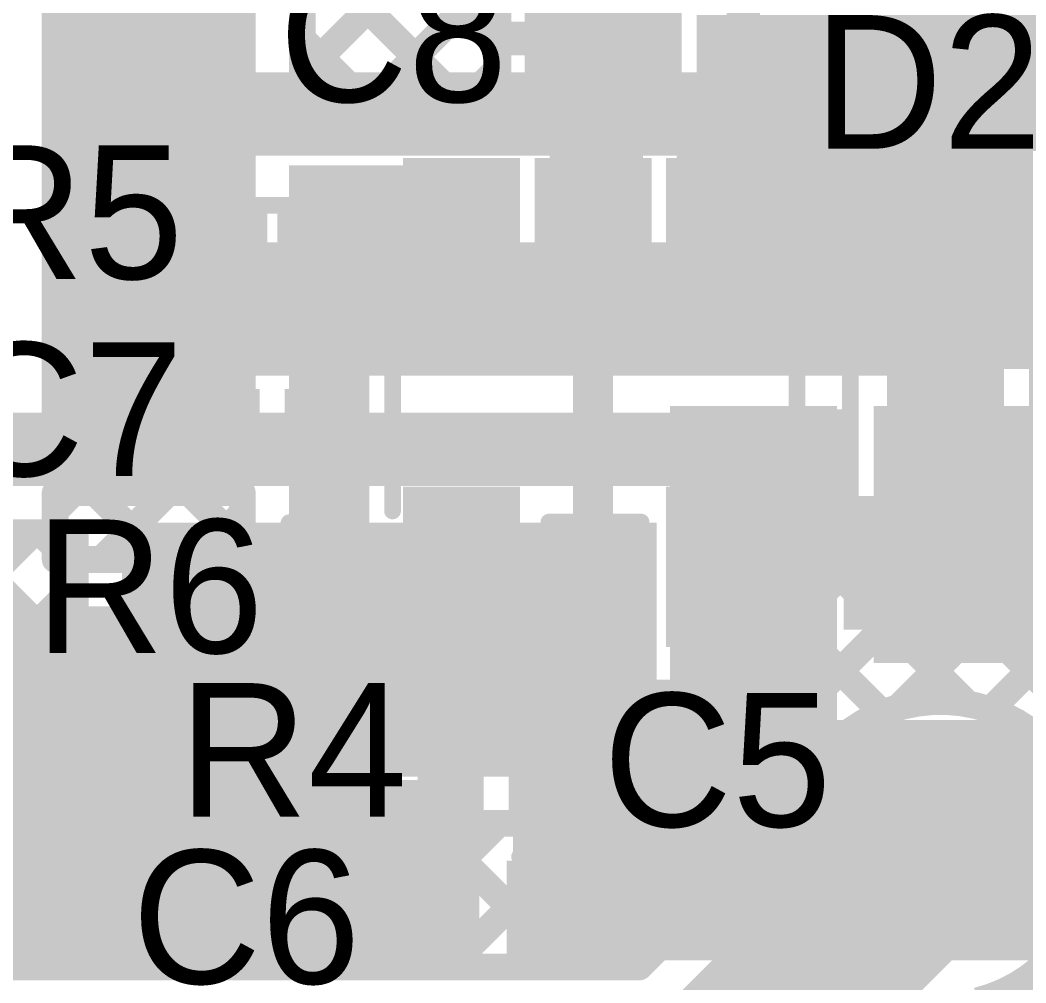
# Model space of a CAD drawing. Header units: millimetres. Extents: x 0.84 to 4.46, y 0.99 to 2.92.
# Drawn here: x 2.6395 to 2.9406, y 1.4622 to 1.7505 of the extents above; entities that cross this region are included whole.
import ezdxf

# ---------------------------------------------------------------- set-up
doc = ezdxf.new("R2010")
doc.units = ezdxf.units.MM
doc.header["$MEASUREMENT"] = 0
for name, color, linetype in [('BottomLayer', 5, 'Continuous'), ('MultiLayer', 9, 'Continuous'), ('TopLayer', 1, 'Continuous'), ('TopOverlay', 2, 'Continuous'), ('TopPaste', 8, 'Continuous'), ('TopSolder', 216, 'Continuous'), ('ViaHoleLayer', 16, 'Continuous')]:
    doc.layers.add(name, color=color, linetype=linetype)

# ---------------------------------------------------------------- blocks, each defined once
blk = doc.blocks.new('C__0603_25')
at = {"layer": 'TopLayer'}
for points in [[(-0.045, 0.0175), (-0.045, -0.0175), (-0.015, 0.0175), (-0.015, -0.0175)], [(0.015, 0.0175), (0.015, -0.0175), (0.045, 0.0175), (0.045, -0.0175)]]:
    blk.add_solid(points, dxfattribs=at)
at = {"layer": 'TopOverlay', "const_width": 0.005}
for points in [[(-0.049, -0.021), (-0.049, 0.021)], [(-0.018, 0.021), (-0.049, 0.021)], [(0.049, 0.021), (0.018, 0.021)], [(0.049, -0.021), (0.049, 0.021)], [(-0.018, -0.021), (-0.049, -0.021)], [(0.049, -0.021), (0.018, -0.021)]]:
    blk.add_lwpolyline(points, dxfattribs=at)
at = {"layer": 'TopOverlay', "const_width": 0.0025}
for points in [[(-0.05025, 0.021, 1), (-0.04775, 0.021, 1)], [(-0.05025, 0.021, 1), (-0.04775, 0.021, 1)], [(-0.01925, 0.021, 1), (-0.01675, 0.021, 1)], [(0.01675, 0.021, 1), (0.01925, 0.021, 1)], [(0.04775, 0.021, 1), (0.05025, 0.021, 1)], [(0.04775, 0.021, 1), (0.05025, 0.021, 1)], [(-0.05025, -0.021, 1), (-0.04775, -0.021, 1)], [(-0.05025, -0.021, 1), (-0.04775, -0.021, 1)], [(-0.01925, -0.021, 1), (-0.01675, -0.021, 1)], [(0.01675, -0.021, 1), (0.01925, -0.021, 1)], [(0.04775, -0.021, 1), (0.05025, -0.021, 1)], [(0.04775, -0.021, 1), (0.05025, -0.021, 1)]]:
    blk.add_lwpolyline(points, format="xyb", close=True, dxfattribs=at)
at = {"layer": 'TopPaste'}
for points in [[(-0.045, 0.0175), (-0.045, -0.0175), (-0.015, 0.0175), (-0.015, -0.0175)], [(0.015, 0.0175), (0.015, -0.0175), (0.045, 0.0175), (0.045, -0.0175)]]:
    blk.add_solid(points, dxfattribs=at)
at = {"layer": 'TopSolder'}
for points in [[(-0.04736, 0.01986), (-0.04736, -0.01986), (-0.01264, 0.01986), (-0.01264, -0.01986)], [(0.01264, 0.01986), (0.01264, -0.01986), (0.04736, 0.01986), (0.04736, -0.01986)]]:
    blk.add_solid(points, dxfattribs=at)
blk = doc.blocks.new('CAP_0201_26')
at = {"layer": 'TopLayer'}
for points in [[(-0.01772, -0.00591), (-0.00591, -0.00591), (-0.01772, 0.00591), (-0.00591, 0.00591)], [(0.00591, -0.00591), (0.01772, -0.00591), (0.00591, 0.00591), (0.01772, 0.00591)]]:
    blk.add_solid(points, dxfattribs=at)
at = {"layer": 'TopOverlay', "const_width": 0.005}
for points in [[(-0.021, 0.009), (-0.008, 0.009)], [(-0.021, -0.009), (-0.021, 0.009)], [(0.008, 0.009), (0.021, 0.009)], [(0.021, -0.009), (0.021, 0.009)], [(-0.021, -0.009), (-0.008, -0.009)], [(0.008, -0.009), (0.021, -0.009)]]:
    blk.add_lwpolyline(points, dxfattribs=at)
at = {"layer": 'TopOverlay', "const_width": 0.0025}
for points in [[(-0.02225, 0.009, 1), (-0.01975, 0.009, 1)], [(-0.02225, 0.009, 1), (-0.01975, 0.009, 1)], [(-0.00925, 0.009, 1), (-0.00675, 0.009, 1)], [(0.00675, 0.009, 1), (0.00925, 0.009, 1)], [(0.01975, 0.009, 1), (0.02225, 0.009, 1)], [(0.01975, 0.009, 1), (0.02225, 0.009, 1)], [(-0.02225, -0.009, 1), (-0.01975, -0.009, 1)], [(-0.02225, -0.009, 1), (-0.01975, -0.009, 1)], [(-0.00925, -0.009, 1), (-0.00675, -0.009, 1)], [(0.00675, -0.009, 1), (0.00925, -0.009, 1)], [(0.01975, -0.009, 1), (0.02225, -0.009, 1)], [(0.01975, -0.009, 1), (0.02225, -0.009, 1)]]:
    blk.add_lwpolyline(points, format="xyb", close=True, dxfattribs=at)
at = {"layer": 'TopPaste'}
for points in [[(-0.01772, -0.00591), (-0.00591, -0.00591), (-0.01772, 0.00591), (-0.00591, 0.00591)], [(0.00591, -0.00591), (0.01772, -0.00591), (0.00591, 0.00591), (0.01772, 0.00591)]]:
    blk.add_solid(points, dxfattribs=at)
at = {"layer": 'TopSolder'}
for points in [[(-0.01988, -0.00807), (-0.00374, -0.00807), (-0.01988, 0.00807), (-0.00374, 0.00807)], [(0.00374, -0.00807), (0.01988, -0.00807), (0.00374, 0.00807), (0.01988, 0.00807)]]:
    blk.add_solid(points, dxfattribs=at)
blk = doc.blocks.new('C__0402_27')
at = {"layer": 'TopLayer'}
for points in [[(-0.0095, -0.0125), (-0.0095, 0.0125), (-0.0275, -0.0125), (-0.0275, 0.0125)], [(0.0275, -0.0125), (0.0275, 0.0125), (0.0095, -0.0125), (0.0095, 0.0125)]]:
    blk.add_solid(points, dxfattribs=at)
at = {"layer": 'TopOverlay', "const_width": 0.005}
for points in [[(-0.031, 0.016), (-0.031, -0.016)], [(-0.011, 0.016), (-0.031, 0.016)], [(0.031, 0.016), (0.011, 0.016)], [(0.031, 0.016), (0.031, -0.016)], [(-0.011, -0.016), (-0.031, -0.016)], [(0.031, -0.016), (0.011, -0.016)]]:
    blk.add_lwpolyline(points, dxfattribs=at)
at = {"layer": 'TopOverlay', "const_width": 0.0025}
for points in [[(-0.03225, 0.016, 1), (-0.02975, 0.016, 1)], [(-0.03225, 0.016, 1), (-0.02975, 0.016, 1)], [(-0.01225, 0.016, 1), (-0.00975, 0.016, 1)], [(0.00975, 0.016, 1), (0.01225, 0.016, 1)], [(0.02975, 0.016, 1), (0.03225, 0.016, 1)], [(0.02975, 0.016, 1), (0.03225, 0.016, 1)], [(-0.03225, -0.016, 1), (-0.02975, -0.016, 1)], [(-0.03225, -0.016, 1), (-0.02975, -0.016, 1)], [(-0.01225, -0.016, 1), (-0.00975, -0.016, 1)], [(0.00975, -0.016, 1), (0.01225, -0.016, 1)], [(0.02975, -0.016, 1), (0.03225, -0.016, 1)], [(0.02975, -0.016, 1), (0.03225, -0.016, 1)]]:
    blk.add_lwpolyline(points, format="xyb", close=True, dxfattribs=at)
at = {"layer": 'TopPaste'}
for points in [[(-0.0095, -0.0125), (-0.0095, 0.0125), (-0.0275, -0.0125), (-0.0275, 0.0125)], [(0.0275, -0.0125), (0.0275, 0.0125), (0.0095, -0.0125), (0.0095, 0.0125)]]:
    blk.add_solid(points, dxfattribs=at)
at = {"layer": 'TopSolder'}
for points in [[(-0.00714, -0.01486), (-0.00714, 0.01486), (-0.02986, -0.01486), (-0.02986, 0.01486)], [(0.02986, -0.01486), (0.02986, 0.01486), (0.00714, -0.01486), (0.00714, 0.01486)]]:
    blk.add_solid(points, dxfattribs=at)
blk = doc.blocks.new('CAP_0201_28')
at = {"layer": 'TopLayer'}
for points in [[(-0.01772, -0.00591), (-0.00591, -0.00591), (-0.01772, 0.00591), (-0.00591, 0.00591)], [(0.00591, -0.00591), (0.01772, -0.00591), (0.00591, 0.00591), (0.01772, 0.00591)]]:
    blk.add_solid(points, dxfattribs=at)
at = {"layer": 'TopOverlay', "const_width": 0.005}
for points in [[(-0.021, 0.009), (-0.021, -0.009)], [(-0.008, 0.009), (-0.021, 0.009)], [(0.021, 0.009), (0.008, 0.009)], [(0.021, 0.009), (0.021, -0.009)], [(-0.008, -0.009), (-0.021, -0.009)], [(0.021, -0.009), (0.008, -0.009)]]:
    blk.add_lwpolyline(points, dxfattribs=at)
at = {"layer": 'TopOverlay', "const_width": 0.0025}
for points in [[(-0.02225, 0.009, 1), (-0.01975, 0.009, 1)], [(-0.02225, 0.009, 1), (-0.01975, 0.009, 1)], [(-0.00925, 0.009, 1), (-0.00675, 0.009, 1)], [(0.00675, 0.009, 1), (0.00925, 0.009, 1)], [(0.01975, 0.009, 1), (0.02225, 0.009, 1)], [(0.01975, 0.009, 1), (0.02225, 0.009, 1)], [(-0.02225, -0.009, 1), (-0.01975, -0.009, 1)], [(-0.02225, -0.009, 1), (-0.01975, -0.009, 1)], [(-0.00925, -0.009, 1), (-0.00675, -0.009, 1)], [(0.00675, -0.009, 1), (0.00925, -0.009, 1)], [(0.01975, -0.009, 1), (0.02225, -0.009, 1)], [(0.01975, -0.009, 1), (0.02225, -0.009, 1)]]:
    blk.add_lwpolyline(points, format="xyb", close=True, dxfattribs=at)
at = {"layer": 'TopPaste'}
for points in [[(-0.01772, -0.00591), (-0.00591, -0.00591), (-0.01772, 0.00591), (-0.00591, 0.00591)], [(0.00591, -0.00591), (0.01772, -0.00591), (0.00591, 0.00591), (0.01772, 0.00591)]]:
    blk.add_solid(points, dxfattribs=at)
at = {"layer": 'TopSolder'}
for points in [[(-0.01988, -0.00807), (-0.00374, -0.00807), (-0.01988, 0.00807), (-0.00374, 0.00807)], [(0.00374, -0.00807), (0.01988, -0.00807), (0.00374, 0.00807), (0.01988, 0.00807)]]:
    blk.add_solid(points, dxfattribs=at)
blk = doc.blocks.new('SOT23_5_37')
at = {"layer": 'TopLayer'}
for points in [[(-0.06921, 0.05287), (-0.06921, 0.02587), (-0.02921, 0.05287), (-0.02921, 0.02587)], [(0.02921, 0.05287), (0.02921, 0.02587), (0.06921, 0.05287), (0.06921, 0.02587)], [(-0.06921, 0.0135), (-0.06921, -0.0135), (-0.02921, 0.0135), (-0.02921, -0.0135)], [(-0.06921, -0.02587), (-0.06921, -0.05287), (-0.02921, -0.02587), (-0.02921, -0.05287)], [(0.02921, -0.02587), (0.02921, -0.05287), (0.06921, -0.02587), (0.06921, -0.05287)]]:
    blk.add_solid(points, dxfattribs=at)
at = {"layer": 'TopOverlay'}
for points, const_width in [([(-0.05019, 0.065, 1), (-0.05581, 0.065, 1)], 0.01), ([(-0.05831, 0.065, 1), (-0.05331, 0.065, 1)], 0.005), ([(-0.05269, 0.065, 1), (-0.04769, 0.065, 1)], 0.005), ([(-0.02881, 0.06102, 1), (-0.02631, 0.06102, 1)], 0.0025), ([(0.03221, 0.06102, 1), (0.03471, 0.06102, 1)], 0.0025), ([(0.03454, 0.01437, 1), (0.03704, 0.01437, 1)], 0.0025), ([(0.03454, -0.01319, 1), (0.03704, -0.01319, 1)], 0.0025), ([(-0.02981, -0.06002, 1), (-0.02731, -0.06002, 1)], 0.0025), ([(0.03121, -0.06002, 1), (0.03371, -0.06002, 1)], 0.0025)]:
    blk.add_lwpolyline(points, format="xyb", close=True, dxfattribs=dict(at, const_width=const_width))
at = {"layer": 'TopOverlay', "const_width": 0.005}
for points in [[(0.03346, 0.06102), (-0.02756, 0.06102)], [(0.03579, -0.01319), (0.03579, 0.01437)], [(0.03246, -0.06002), (-0.02856, -0.06002)]]:
    blk.add_lwpolyline(points, dxfattribs=at)
at = {"layer": 'TopPaste'}
for points in [[(-0.06921, 0.05287), (-0.06921, 0.02587), (-0.02921, 0.05287), (-0.02921, 0.02587)], [(0.02921, 0.05287), (0.02921, 0.02587), (0.06921, 0.05287), (0.06921, 0.02587)], [(-0.06921, 0.0135), (-0.06921, -0.0135), (-0.02921, 0.0135), (-0.02921, -0.0135)], [(-0.06921, -0.02587), (-0.06921, -0.05287), (-0.02921, -0.02587), (-0.02921, -0.05287)], [(0.02921, -0.02587), (0.02921, -0.05287), (0.06921, -0.02587), (0.06921, -0.05287)]]:
    blk.add_solid(points, dxfattribs=at)
at = {"layer": 'TopSolder'}
for points in [[(-0.07321, 0.05687), (-0.07321, 0.02187), (-0.02521, 0.05687), (-0.02521, 0.02187)], [(0.02521, 0.05687), (0.02521, 0.02187), (0.07321, 0.05687), (0.07321, 0.02187)], [(-0.07321, 0.0175), (-0.07321, -0.0175), (-0.02521, 0.0175), (-0.02521, -0.0175)], [(-0.07321, -0.02187), (-0.07321, -0.05687), (-0.02521, -0.02187), (-0.02521, -0.05687)], [(0.02521, -0.02187), (0.02521, -0.05687), (0.07321, -0.02187), (0.07321, -0.05687)]]:
    blk.add_solid(points, dxfattribs=at)
blk = doc.blocks.new('R___0201_43')
at = {"layer": 'TopLayer'}
for points in [[(-0.01614, -0.00728), (-0.00551, -0.00728), (-0.01614, 0.00728), (-0.00551, 0.00728)], [(0.00551, -0.00728), (0.01614, -0.00728), (0.00551, 0.00728), (0.01614, 0.00728)]]:
    blk.add_solid(points, dxfattribs=at)
at = {"layer": 'TopOverlay', "const_width": 0.005}
for points in [[(0.019, 0.01), (-0.019, 0.01)], [(-0.019, -0.01), (-0.019, 0.01)], [(0.019, -0.01), (0.019, 0.01)], [(0.019, -0.01), (-0.019, -0.01)]]:
    blk.add_lwpolyline(points, dxfattribs=at)
at = {"layer": 'TopOverlay', "const_width": 0.0025}
for points in [[(-0.02025, 0.01, 1), (-0.01775, 0.01, 1)], [(-0.02025, 0.01, 1), (-0.01775, 0.01, 1)], [(0.01775, 0.01, 1), (0.02025, 0.01, 1)], [(0.01775, 0.01, 1), (0.02025, 0.01, 1)], [(-0.02025, -0.01, 1), (-0.01775, -0.01, 1)], [(-0.02025, -0.01, 1), (-0.01775, -0.01, 1)], [(0.01775, -0.01, 1), (0.02025, -0.01, 1)], [(0.01775, -0.01, 1), (0.02025, -0.01, 1)]]:
    blk.add_lwpolyline(points, format="xyb", close=True, dxfattribs=at)
at = {"layer": 'TopPaste'}
for points in [[(-0.01614, -0.00728), (-0.00551, -0.00728), (-0.01614, 0.00728), (-0.00551, 0.00728)], [(0.00551, -0.00728), (0.01614, -0.00728), (0.00551, 0.00728), (0.01614, 0.00728)]]:
    blk.add_solid(points, dxfattribs=at)
at = {"layer": 'TopSolder'}
for points in [[(-0.02014, -0.01128), (-0.00151, -0.01128), (-0.02014, 0.01128), (-0.00151, 0.01128)], [(0.00151, -0.01128), (0.02014, -0.01128), (0.00151, 0.01128), (0.02014, 0.01128)]]:
    blk.add_solid(points, dxfattribs=at)
blk = doc.blocks.new('R___0201_44')
at = {"layer": 'TopLayer'}
for points in [[(-0.01614, -0.00728), (-0.00551, -0.00728), (-0.01614, 0.00728), (-0.00551, 0.00728)], [(0.00551, -0.00728), (0.01614, -0.00728), (0.00551, 0.00728), (0.01614, 0.00728)]]:
    blk.add_solid(points, dxfattribs=at)
at = {"layer": 'TopOverlay', "const_width": 0.005}
for points in [[(0.019, 0.01), (-0.019, 0.01)], [(-0.019, 0.01), (-0.019, -0.01)], [(0.019, 0.01), (0.019, -0.01)], [(0.019, -0.01), (-0.019, -0.01)]]:
    blk.add_lwpolyline(points, dxfattribs=at)
at = {"layer": 'TopOverlay', "const_width": 0.0025}
for points in [[(-0.02025, 0.01, 1), (-0.01775, 0.01, 1)], [(-0.02025, 0.01, 1), (-0.01775, 0.01, 1)], [(0.01775, 0.01, 1), (0.02025, 0.01, 1)], [(0.01775, 0.01, 1), (0.02025, 0.01, 1)], [(-0.02025, -0.01, 1), (-0.01775, -0.01, 1)], [(-0.02025, -0.01, 1), (-0.01775, -0.01, 1)], [(0.01775, -0.01, 1), (0.02025, -0.01, 1)], [(0.01775, -0.01, 1), (0.02025, -0.01, 1)]]:
    blk.add_lwpolyline(points, format="xyb", close=True, dxfattribs=at)
at = {"layer": 'TopPaste'}
for points in [[(-0.01614, -0.00728), (-0.00551, -0.00728), (-0.01614, 0.00728), (-0.00551, 0.00728)], [(0.00551, -0.00728), (0.01614, -0.00728), (0.00551, 0.00728), (0.01614, 0.00728)]]:
    blk.add_solid(points, dxfattribs=at)
at = {"layer": 'TopSolder'}
for points in [[(-0.02014, -0.01128), (-0.00151, -0.01128), (-0.02014, 0.01128), (-0.00151, 0.01128)], [(0.00151, -0.01128), (0.02014, -0.01128), (0.00151, 0.01128), (0.02014, 0.01128)]]:
    blk.add_solid(points, dxfattribs=at)
blk = doc.blocks.new('R___0201_45')
at = {"layer": 'TopLayer'}
for points in [[(-0.01614, -0.00728), (-0.00551, -0.00728), (-0.01614, 0.00728), (-0.00551, 0.00728)], [(0.00551, -0.00728), (0.01614, -0.00728), (0.00551, 0.00728), (0.01614, 0.00728)]]:
    blk.add_solid(points, dxfattribs=at)
at = {"layer": 'TopOverlay', "const_width": 0.005}
for points in [[(0.019, 0.01), (-0.019, 0.01)], [(-0.019, 0.01), (-0.019, -0.01)], [(0.019, 0.01), (0.019, -0.01)], [(0.019, -0.01), (-0.019, -0.01)]]:
    blk.add_lwpolyline(points, dxfattribs=at)
at = {"layer": 'TopOverlay', "const_width": 0.0025}
for points in [[(-0.02025, 0.01, 1), (-0.01775, 0.01, 1)], [(-0.02025, 0.01, 1), (-0.01775, 0.01, 1)], [(0.01775, 0.01, 1), (0.02025, 0.01, 1)], [(0.01775, 0.01, 1), (0.02025, 0.01, 1)], [(-0.02025, -0.01, 1), (-0.01775, -0.01, 1)], [(-0.02025, -0.01, 1), (-0.01775, -0.01, 1)], [(0.01775, -0.01, 1), (0.02025, -0.01, 1)], [(0.01775, -0.01, 1), (0.02025, -0.01, 1)]]:
    blk.add_lwpolyline(points, format="xyb", close=True, dxfattribs=at)
at = {"layer": 'TopPaste'}
for points in [[(-0.01614, -0.00728), (-0.00551, -0.00728), (-0.01614, 0.00728), (-0.00551, 0.00728)], [(0.00551, -0.00728), (0.01614, -0.00728), (0.00551, 0.00728), (0.01614, 0.00728)]]:
    blk.add_solid(points, dxfattribs=at)
at = {"layer": 'TopSolder'}
for points in [[(-0.02014, -0.01128), (-0.00151, -0.01128), (-0.02014, 0.01128), (-0.00151, 0.01128)], [(0.00151, -0.01128), (0.02014, -0.01128), (0.00151, 0.01128), (0.02014, 0.01128)]]:
    blk.add_solid(points, dxfattribs=at)
blk = doc.blocks.new('SDM2U20SD3_7_52')
at = {"layer": 'TopLayer'}
for points in [[(-0.02992, 0.00886), (-0.05315, 0.00886), (-0.02992, -0.00886), (-0.05315, -0.00886)], [(0.05315, 0.00886), (0.02992, 0.00886), (0.05315, -0.00886), (0.02992, -0.00886)]]:
    blk.add_solid(points, dxfattribs=at)
at = {"layer": 'TopOverlay', "const_width": 0.005}
for points in [[(0.04, 0.028), (-0.036, 0.028)], [(-0.036, 0.017), (-0.036, 0.028)], [(-0.036, -0.028), (-0.036, -0.017)], [(0.04, -0.028), (-0.036, -0.028)]]:
    blk.add_lwpolyline(points, dxfattribs=at)
at = {"layer": 'TopOverlay', "const_width": 0.0025}
for points in [[(-0.03725, 0.028, 1), (-0.03475, 0.028, 1)], [(-0.03725, 0.028, 1), (-0.03475, 0.028, 1)], [(0.03875, 0.028, 1), (0.04125, 0.028, 1)], [(-0.03725, 0.017, 1), (-0.03475, 0.017, 1)], [(-0.03725, -0.017, 1), (-0.03475, -0.017, 1)], [(-0.03725, -0.028, 1), (-0.03475, -0.028, 1)], [(-0.03725, -0.028, 1), (-0.03475, -0.028, 1)], [(0.03875, -0.028, 1), (0.04125, -0.028, 1)]]:
    blk.add_lwpolyline(points, format="xyb", close=True, dxfattribs=at)
at = {"layer": 'TopOverlay'}
for points in [[(0.04, 0.012), (0.08, 0.012), (0.04, 0.03), (0.08, 0.03)], [(0.056, -0.013), (0.08, -0.013), (0.056, 0.013), (0.08, 0.013)], [(0.04, -0.03), (0.08, -0.03), (0.04, -0.012), (0.08, -0.012)]]:
    blk.add_solid(points, dxfattribs=at)
at = {"layer": 'TopPaste'}
for points in [[(-0.02992, 0.00886), (-0.05315, 0.00886), (-0.02992, -0.00886), (-0.05315, -0.00886)], [(0.05315, 0.00886), (0.02992, 0.00886), (0.05315, -0.00886), (0.02992, -0.00886)]]:
    blk.add_solid(points, dxfattribs=at)
at = {"layer": 'TopSolder'}
for points in [[(-0.02592, 0.01286), (-0.05715, 0.01286), (-0.02592, -0.01286), (-0.05715, -0.01286)], [(0.05715, 0.01286), (0.02592, 0.01286), (0.05715, -0.01286), (0.02592, -0.01286)]]:
    blk.add_solid(points, dxfattribs=at)

msp = doc.modelspace()

# ---------------------------------------------------------------- linework, layer by layer
at = {"layer": 'BottomLayer'}
for points, const_width in [([(2.37874, 1.75076), (2.66251, 1.467)], 0.008), ([(2.66438, 1.72237), (3.29334, 1.72237)], 0.025), ([(2.92991, 1.54398), (3.08181, 1.69588)], 0.008), ([(2.563, 1.622), (2.85, 1.622)], 0.022), ([(2.87454, 1.63), (2.885, 1.63)], 0.008), ([(2.885, 1.589), (2.885, 1.63)], 0.008), ([(2.8758, 1.6214), (2.885, 1.6122)], 0.008), ([(2.844, 1.57121), (2.885, 1.61221)], 0.008), ([(2.86664, 1.60227), (2.92316, 1.54576)], 0.008), ([(2.51352, 1.467), (2.64352, 1.597)], 0.008), ([(2.56068, 1.59711), (2.69079, 1.467)], 0.008), ([(2.563, 1.597), (2.656, 1.597)], 0.008), ([(2.58907, 1.597), (2.656, 1.53007)], 0.008), ([(2.61736, 1.597), (2.656, 1.55836)], 0.008), ([(2.64564, 1.597), (2.656, 1.58664)], 0.008), ([(2.656, 1.51), (2.656, 1.597)], 0.008), ([(2.844, 1.51), (2.844, 1.5969)], 0.008), ([(2.844, 1.59663), (2.8976, 1.54304)], 0.008), ([(2.844, 1.51464), (2.91836, 1.589)], 0.008), ([(2.844, 1.54292), (2.89008, 1.589)], 0.008), ([(2.885, 1.589), (2.948, 1.589)], 0.008), ([(2.90235, 1.5447), (2.94665, 1.589)], 0.008), ([(2.9082, 1.589), (3.3062, 1.191)], 0.008), ([(2.93649, 1.589), (3.33449, 1.191)], 0.008), ([(2.5418, 1.467), (2.656, 1.5812)], 0.008), ([(2.844, 1.56835), (2.88106, 1.53129)], 0.008), ([(2.57009, 1.467), (2.656, 1.55291)], 0.008), ([(2.68774, 1.51522), (2.68774, 1.53703)], 0.01), ([(2.844, 1.54006), (2.87096, 1.51311)], 0.008), ([(2.59837, 1.467), (2.656, 1.52463)], 0.008), ([(2.841, 1.428), (2.915, 1.502)], 0.05), ([(2.842, 1.428), (2.915, 1.501)], 0.05), ([(2.82465, 1.467), (2.8713, 1.51365)], 0.008), ([(2.82485, 1.467), (2.87122, 1.51337)], 0.008), ([(2.83936, 1.51), (2.844, 1.51464)], 0.008), ([(2.844, 1.51178), (2.85681, 1.49897)], 0.008), ([(2.62666, 1.467), (2.66966, 1.51)], 0.008), ([(2.65494, 1.467), (2.69794, 1.51)], 0.008), ([(2.656, 1.51), (2.844, 1.51)], 0.008), ([(2.67607, 1.51), (2.71907, 1.467)], 0.008), ([(2.68322, 1.467), (2.72622, 1.51)], 0.008), ([(2.70436, 1.51), (2.74736, 1.467)], 0.008), ([(2.71151, 1.467), (2.75451, 1.51)], 0.008), ([(2.73264, 1.51), (2.77564, 1.467)], 0.008), ([(2.73979, 1.467), (2.78279, 1.51)], 0.008), ([(2.76093, 1.51), (2.80393, 1.467)], 0.008), ([(2.76808, 1.467), (2.81108, 1.51)], 0.008), ([(2.78921, 1.51), (2.82853, 1.47068)], 0.008), ([(2.79636, 1.467), (2.83936, 1.51)], 0.008), ([(2.8175, 1.51), (2.84267, 1.48483)], 0.008), ([(2.43543, 1.467), (2.82485, 1.467)], 0.008)]:
    msp.add_lwpolyline(points, dxfattribs=dict(at, const_width=const_width))
for points, const_width in [([(2.65813, 1.72237, 1), (2.67062, 1.72237, 1)], 0.0125), ([(2.65847, 1.72237, 1), (2.67028, 1.72237, 1)], 0.01181), ([(2.69009, 1.66, 1), (2.70191, 1.66, 1)], 0.01181), ([(2.91009, 1.6235, 1), (2.92191, 1.6235, 1)], 0.01181), ([(2.84409, 1.622, 1), (2.85591, 1.622, 1)], 0.01181), ([(2.8445, 1.622, 1), (2.8555, 1.622, 1)], 0.011), ([(2.87254, 1.63, 1), (2.87654, 1.63, 1)], 0.004), ([(2.87254, 1.63, 1), (2.87654, 1.63, 1)], 0.004), ([(2.883, 1.63, 1), (2.887, 1.63, 1)], 0.004), ([(2.883, 1.63, 1), (2.887, 1.63, 1)], 0.004), ([(2.87381, 1.622, 1), (2.87781, 1.622, 1)], 0.004), ([(2.87381, 1.622, 1), (2.87781, 1.622, 1)], 0.004), ([(2.8738, 1.6214, 1), (2.8778, 1.6214, 1)], 0.004), ([(2.883, 1.61221, 1), (2.887, 1.61221, 1)], 0.004), ([(2.883, 1.6122, 1), (2.887, 1.6122, 1)], 0.004), ([(2.86464, 1.60227, 1), (2.86864, 1.60227, 1)], 0.004), ([(2.64152, 1.597, 1), (2.64552, 1.597, 1)], 0.004), ([(2.64364, 1.597, 1), (2.64764, 1.597, 1)], 0.004), ([(2.654, 1.597, 1), (2.658, 1.597, 1)], 0.004), ([(2.654, 1.597, 1), (2.658, 1.597, 1)], 0.004), ([(2.842, 1.5969, 1), (2.846, 1.5969, 1)], 0.004), ([(2.842, 1.5969, 1), (2.846, 1.5969, 1)], 0.004), ([(2.842, 1.59663, 1), (2.846, 1.59663, 1)], 0.004), ([(2.883, 1.589, 1), (2.887, 1.589, 1)], 0.004), ([(2.883, 1.589, 1), (2.887, 1.589, 1)], 0.004), ([(2.88808, 1.589, 1), (2.89208, 1.589, 1)], 0.004), ([(2.9062, 1.589, 1), (2.9102, 1.589, 1)], 0.004), ([(2.91636, 1.589, 1), (2.92036, 1.589, 1)], 0.004), ([(2.93449, 1.589, 1), (2.93849, 1.589, 1)], 0.004), ([(2.654, 1.58664, 1), (2.658, 1.58664, 1)], 0.004), ([(2.80509, 1.58, 1), (2.81691, 1.58, 1)], 0.01181), ([(2.654, 1.5812, 1), (2.658, 1.5812, 1)], 0.004), ([(2.68183, 1.56403, 1), (2.69364, 1.56403, 1)], 0.01181), ([(2.842, 1.57121, 1), (2.846, 1.57121, 1)], 0.004), ([(2.842, 1.56835, 1), (2.846, 1.56835, 1)], 0.004), ([(2.654, 1.55836, 1), (2.658, 1.55836, 1)], 0.004), ([(2.654, 1.55291, 1), (2.658, 1.55291, 1)], 0.004), ([(2.68183, 1.53703, 1), (2.69364, 1.53703, 1)], 0.01181), ([(2.90035, 1.5447, 1), (2.90435, 1.5447, 1)], 0.004), ([(2.92116, 1.54576, 1), (2.92516, 1.54576, 1)], 0.004), ([(2.92791, 1.54398, 1), (2.93191, 1.54398, 1)], 0.004), ([(2.842, 1.54292, 1), (2.846, 1.54292, 1)], 0.004), ([(2.8956, 1.54304, 1), (2.8996, 1.54304, 1)], 0.004), ([(2.68524, 1.53703, 1), (2.69024, 1.53703, 1)], 0.005), ([(2.842, 1.54006, 1), (2.846, 1.54006, 1)], 0.004), ([(2.654, 1.53007, 1), (2.658, 1.53007, 1)], 0.004), ([(2.87906, 1.53129, 1), (2.88306, 1.53129, 1)], 0.004), ([(2.89925, 1.501, 1), (2.93075, 1.501, 1)], 0.0315), ([(2.654, 1.52463, 1), (2.658, 1.52463, 1)], 0.004), ([(2.9025, 1.502, 1), (2.9275, 1.502, 1)], 0.025), ([(2.9025, 1.501, 1), (2.9275, 1.501, 1)], 0.025), ([(2.68524, 1.51522, 1), (2.69024, 1.51522, 1)], 0.005), ([(2.842, 1.51464, 1), (2.846, 1.51464, 1)], 0.004), ([(2.842, 1.51464, 1), (2.846, 1.51464, 1)], 0.004), ([(2.86922, 1.51337, 1), (2.87322, 1.51337, 1)], 0.004), ([(2.86922, 1.51337, 1), (2.87322, 1.51337, 1)], 0.004), ([(2.8693, 1.51365, 1), (2.8733, 1.51365, 1)], 0.004), ([(2.842, 1.51178, 1), (2.846, 1.51178, 1)], 0.004), ([(2.86896, 1.51311, 1), (2.87296, 1.51311, 1)], 0.004), ([(2.654, 1.51, 1), (2.658, 1.51, 1)], 0.004), ([(2.654, 1.51, 1), (2.658, 1.51, 1)], 0.004), ([(2.66766, 1.51, 1), (2.67166, 1.51, 1)], 0.004), ([(2.67407, 1.51, 1), (2.67807, 1.51, 1)], 0.004), ([(2.69594, 1.51, 1), (2.69994, 1.51, 1)], 0.004), ([(2.70236, 1.51, 1), (2.70636, 1.51, 1)], 0.004), ([(2.72422, 1.51, 1), (2.72822, 1.51, 1)], 0.004), ([(2.73064, 1.51, 1), (2.73464, 1.51, 1)], 0.004), ([(2.75251, 1.51, 1), (2.75651, 1.51, 1)], 0.004), ([(2.75893, 1.51, 1), (2.76293, 1.51, 1)], 0.004), ([(2.78079, 1.51, 1), (2.78479, 1.51, 1)], 0.004), ([(2.78721, 1.51, 1), (2.79121, 1.51, 1)], 0.004), ([(2.80908, 1.51, 1), (2.81308, 1.51, 1)], 0.004), ([(2.8155, 1.51, 1), (2.8195, 1.51, 1)], 0.004), ([(2.83736, 1.51, 1), (2.84136, 1.51, 1)], 0.004), ([(2.83736, 1.51, 1), (2.84136, 1.51, 1)], 0.004), ([(2.842, 1.51, 1), (2.846, 1.51, 1)], 0.004), ([(2.842, 1.51, 1), (2.846, 1.51, 1)], 0.004), ([(2.85481, 1.49897, 1), (2.85881, 1.49897, 1)], 0.004), ([(2.84067, 1.48483, 1), (2.84467, 1.48483, 1)], 0.004), ([(2.82653, 1.47068, 1), (2.83053, 1.47068, 1)], 0.004), ([(2.65294, 1.467, 1), (2.65694, 1.467, 1)], 0.004), ([(2.66051, 1.467, 1), (2.66451, 1.467, 1)], 0.004), ([(2.68122, 1.467, 1), (2.68522, 1.467, 1)], 0.004), ([(2.68879, 1.467, 1), (2.69279, 1.467, 1)], 0.004), ([(2.70951, 1.467, 1), (2.71351, 1.467, 1)], 0.004), ([(2.71707, 1.467, 1), (2.72107, 1.467, 1)], 0.004), ([(2.73779, 1.467, 1), (2.74179, 1.467, 1)], 0.004), ([(2.74536, 1.467, 1), (2.74936, 1.467, 1)], 0.004), ([(2.76608, 1.467, 1), (2.77008, 1.467, 1)], 0.004), ([(2.77364, 1.467, 1), (2.77764, 1.467, 1)], 0.004), ([(2.79436, 1.467, 1), (2.79836, 1.467, 1)], 0.004), ([(2.80193, 1.467, 1), (2.80593, 1.467, 1)], 0.004), ([(2.82265, 1.467, 1), (2.82665, 1.467, 1)], 0.004), ([(2.82285, 1.467, 1), (2.82685, 1.467, 1)], 0.004), ([(2.82285, 1.467, 1), (2.82685, 1.467, 1)], 0.004)]:
    msp.add_lwpolyline(points, format="xyb", close=True, dxfattribs=dict(at, const_width=const_width))
at = {"layer": 'BottomLayer', "const_width": 0.008}
for points in [[(2.87454, 1.63, -0.078947), (2.87581, 1.622)], [(2.87581, 1.622, -0.484722), (2.844, 1.5969)], [(2.87122, 1.51337, -0.870966), (2.9605, 1.501)], [(2.9605, 1.501, -0.3443), (2.92601, 1.45686)]]:
    msp.add_lwpolyline(points, format="xyb", dxfattribs=at)
at = {"layer": 'BottomLayer'}
for points in [[(2.681, 1.644), (2.934, 1.644), (2.681, 1.684), (2.934, 1.684)], [(2.899, 1.603), (2.934, 1.603), (2.899, 1.684), (2.934, 1.684)], [(2.67, 1.524), (2.83, 1.524), (2.67, 1.6), (2.83, 1.6)]]:
    msp.add_solid(points, dxfattribs=at)
at = {"layer": 'MultiLayer'}
for points, const_width in [([(2.65847, 1.72237, 1), (2.67028, 1.72237, 1)], 0.01181), ([(2.69009, 1.66, 1), (2.70191, 1.66, 1)], 0.01181), ([(2.91009, 1.6235, 1), (2.92191, 1.6235, 1)], 0.01181), ([(2.84409, 1.622, 1), (2.85591, 1.622, 1)], 0.01181), ([(2.80509, 1.58, 1), (2.81691, 1.58, 1)], 0.01181), ([(2.68183, 1.56403, 1), (2.69364, 1.56403, 1)], 0.01181), ([(2.68183, 1.53703, 1), (2.69364, 1.53703, 1)], 0.01181), ([(2.89925, 1.501, 1), (2.93075, 1.501, 1)], 0.0315)]:
    msp.add_lwpolyline(points, format="xyb", close=True, dxfattribs=dict(at, const_width=const_width))
at = {"layer": 'TopLayer'}
for points, const_width in [([(2.724, 1.73405), (2.76795, 1.778)], 0.008), ([(2.724, 1.721), (2.724, 1.778)], 0.008), ([(2.74749, 1.778), (2.7825, 1.74299)], 0.008), ([(2.724, 1.7732), (2.7762, 1.721)], 0.008), ([(2.7825, 1.721), (2.7825, 1.774)], 0.008), ([(2.814, 1.745), (2.814, 1.77)], 0.01), ([(2.73923, 1.721), (2.7825, 1.76427)], 0.008), ([(2.7865, 1.745), (2.814, 1.745)], 0.01), ([(2.724, 1.74492), (2.74792, 1.721)], 0.008), ([(2.76752, 1.721), (2.7825, 1.73598)], 0.008), ([(2.6635, 1.7215), (2.66438, 1.72237)], 0.015), ([(2.724, 1.721), (2.7825, 1.721)], 0.008), ([(2.77142, 1.685), (2.77163, 1.68521)], 0.02), ([(2.811, 1.58), (2.811, 1.68521)], 0.012), ([(2.85, 1.622), (2.85019, 1.62182)], 0.01), ([(2.65, 1.598), (2.65, 1.609)], 0.008), ([(2.65, 1.609), (2.673, 1.609)], 0.008), ([(2.65, 1.60348), (2.65552, 1.609)], 0.008), ([(2.65, 1.598), (2.65, 1.609)], 0.008), ([(2.66193, 1.609), (2.68178, 1.58914)], 0.008), ([(2.6638, 1.589), (2.6838, 1.609)], 0.008), ([(2.673, 1.609), (2.706, 1.609)], 0.008), ([(2.673, 1.609), (2.706, 1.609)], 0.008), ([(2.69021, 1.609), (2.706, 1.59321)], 0.008), ([(2.706, 1.589), (2.706, 1.609)], 0.008), ([(2.69249, 1.5894), (2.706, 1.60291)], 0.008), ([(2.65, 1.589), (2.65, 1.598)], 0.008), ([(2.65, 1.59264), (2.65364, 1.589)], 0.008), ([(2.65, 1.589), (2.68121, 1.589)], 0.008), ([(2.69426, 1.589), (2.706, 1.589)], 0.008), ([(2.68774, 1.56403), (2.68774, 1.58584)], 0.01), ([(2.85019, 1.58697), (2.85037, 1.58679)], 0.01)]:
    msp.add_lwpolyline(points, dxfattribs=dict(at, const_width=const_width))
for points, const_width in [([(2.784, 1.745, 1), (2.789, 1.745, 1)], 0.005), ([(2.8115, 1.745, 1), (2.8165, 1.745, 1)], 0.005), ([(2.8115, 1.745, 1), (2.8165, 1.745, 1)], 0.005), ([(2.722, 1.74492, 1), (2.726, 1.74492, 1)], 0.004), ([(2.7805, 1.74299, 1), (2.7845, 1.74299, 1)], 0.004), ([(2.722, 1.73405, 1), (2.726, 1.73405, 1)], 0.004), ([(2.7805, 1.73598, 1), (2.7845, 1.73598, 1)], 0.004), ([(2.65847, 1.72237, 1), (2.67028, 1.72237, 1)], 0.01181), ([(2.65975, 1.7215, 1), (2.66725, 1.7215, 1)], 0.0075), ([(2.66063, 1.72237, 1), (2.66812, 1.72237, 1)], 0.0075), ([(2.722, 1.721, 1), (2.726, 1.721, 1)], 0.004), ([(2.722, 1.721, 1), (2.726, 1.721, 1)], 0.004), ([(2.73723, 1.721, 1), (2.74123, 1.721, 1)], 0.004), ([(2.74592, 1.721, 1), (2.74992, 1.721, 1)], 0.004), ([(2.76552, 1.721, 1), (2.76952, 1.721, 1)], 0.004), ([(2.7742, 1.721, 1), (2.7782, 1.721, 1)], 0.004), ([(2.7805, 1.721, 1), (2.7845, 1.721, 1)], 0.004), ([(2.7805, 1.721, 1), (2.7845, 1.721, 1)], 0.004), ([(2.76642, 1.685, 1), (2.77642, 1.685, 1)], 0.01), ([(2.76663, 1.68521, 1), (2.77663, 1.68521, 1)], 0.01), ([(2.808, 1.68521, 1), (2.814, 1.68521, 1)], 0.006), ([(2.69009, 1.66, 1), (2.70191, 1.66, 1)], 0.01181), ([(2.91009, 1.6235, 1), (2.92191, 1.6235, 1)], 0.01181), ([(2.84409, 1.622, 1), (2.85591, 1.622, 1)], 0.01181), ([(2.8475, 1.622, 1), (2.8525, 1.622, 1)], 0.005), ([(2.84768, 1.62182, 1), (2.85269, 1.62182, 1)], 0.005), ([(2.648, 1.609, 1), (2.652, 1.609, 1)], 0.004), ([(2.648, 1.609, 1), (2.652, 1.609, 1)], 0.004), ([(2.648, 1.609, 1), (2.652, 1.609, 1)], 0.004), ([(2.65352, 1.609, 1), (2.65752, 1.609, 1)], 0.004), ([(2.65993, 1.609, 1), (2.66393, 1.609, 1)], 0.004), ([(2.671, 1.609, 1), (2.675, 1.609, 1)], 0.004), ([(2.671, 1.609, 1), (2.675, 1.609, 1)], 0.004), ([(2.671, 1.609, 1), (2.675, 1.609, 1)], 0.004), ([(2.6818, 1.609, 1), (2.6858, 1.609, 1)], 0.004), ([(2.68821, 1.609, 1), (2.69221, 1.609, 1)], 0.004), ([(2.704, 1.609, 1), (2.708, 1.609, 1)], 0.004), ([(2.704, 1.609, 1), (2.708, 1.609, 1)], 0.004), ([(2.704, 1.609, 1), (2.708, 1.609, 1)], 0.004), ([(2.648, 1.60348, 1), (2.652, 1.60348, 1)], 0.004), ([(2.704, 1.60291, 1), (2.708, 1.60291, 1)], 0.004), ([(2.648, 1.598, 1), (2.652, 1.598, 1)], 0.004), ([(2.648, 1.598, 1), (2.652, 1.598, 1)], 0.004), ([(2.648, 1.598, 1), (2.652, 1.598, 1)], 0.004), ([(2.648, 1.59264, 1), (2.652, 1.59264, 1)], 0.004), ([(2.704, 1.59321, 1), (2.708, 1.59321, 1)], 0.004), ([(2.648, 1.589, 1), (2.652, 1.589, 1)], 0.004), ([(2.648, 1.589, 1), (2.652, 1.589, 1)], 0.004), ([(2.65164, 1.589, 1), (2.65564, 1.589, 1)], 0.004), ([(2.6618, 1.589, 1), (2.6658, 1.589, 1)], 0.004), ([(2.67921, 1.589, 1), (2.68321, 1.589, 1)], 0.004), ([(2.67921, 1.589, 1), (2.68321, 1.589, 1)], 0.004), ([(2.67978, 1.58914, 1), (2.68378, 1.58914, 1)], 0.004), ([(2.69049, 1.5894, 1), (2.69449, 1.5894, 1)], 0.004), ([(2.69226, 1.589, 1), (2.69626, 1.589, 1)], 0.004), ([(2.69226, 1.589, 1), (2.69626, 1.589, 1)], 0.004), ([(2.704, 1.589, 1), (2.708, 1.589, 1)], 0.004), ([(2.704, 1.589, 1), (2.708, 1.589, 1)], 0.004), ([(2.68524, 1.58584, 1), (2.69024, 1.58584, 1)], 0.005), ([(2.80509, 1.58, 1), (2.81691, 1.58, 1)], 0.01181), ([(2.84768, 1.58697, 1), (2.85269, 1.58697, 1)], 0.005), ([(2.84787, 1.58679, 1), (2.85287, 1.58679, 1)], 0.005), ([(2.808, 1.58, 1), (2.814, 1.58, 1)], 0.006), ([(2.68183, 1.56403, 1), (2.69364, 1.56403, 1)], 0.01181), ([(2.68524, 1.56403, 1), (2.69024, 1.56403, 1)], 0.005), ([(2.68183, 1.53703, 1), (2.69364, 1.53703, 1)], 0.01181), ([(2.89925, 1.501, 1), (2.93075, 1.501, 1)], 0.0315)]:
    msp.add_lwpolyline(points, format="xyb", close=True, dxfattribs=dict(at, const_width=const_width))
at = {"layer": 'TopLayer', "const_width": 0.008}
msp.add_lwpolyline([(2.68121, 1.589, -0.128481), (2.69426, 1.589)], format="xyb", dxfattribs=at)
at = {"layer": 'TopLayer'}
for points in [[(2.646, 1.623), (2.71, 1.623), (2.646, 1.82), (2.71, 1.82)], [(2.798, 1.665), (2.826, 1.665), (2.798, 1.754), (2.826, 1.754)], [(2.842, 1.646), (3.114, 1.646), (2.842, 1.752), (3.114, 1.752)], [(2.836, 1.646), (2.864, 1.646), (2.836, 1.712), (2.864, 1.712)], [(2.72, 1.659), (2.786, 1.659), (2.72, 1.707), (2.786, 1.707)], [(2.72, 1.586), (2.744, 1.586), (2.72, 1.669), (2.744, 1.669)], [(2.687, 1.623), (2.71, 1.623), (2.687, 1.638), (2.71, 1.638)], [(2.834, 1.469), (2.884, 1.469), (2.834, 1.635), (2.884, 1.635)], [(2.895, 1.558), (2.947, 1.558), (2.895, 1.635), (2.947, 1.635)], [(2.758, 1.534), (2.777, 1.534), (2.758, 1.606), (2.777, 1.606)], [(2.77117, 1.543), (2.77163, 1.543), (2.77117, 1.58679), (2.77163, 1.58679)], [(2.609, 1.469), (2.744, 1.469), (2.609, 1.575), (2.744, 1.575)], [(2.846, 1.553), (2.787, 1.553), (2.846, 1.469), (2.787, 1.469)], [(2.858, 1.469), (2.952, 1.469), (2.858, 1.541), (2.952, 1.541)], [(2.718, 1.469), (2.777, 1.469), (2.718, 1.523), (2.777, 1.523)]]:
    msp.add_solid(points, dxfattribs=at)
at = {"layer": 'TopOverlay', "const_width": 0.01}
for points in [[(2.856, 1.718), (2.856, 1.756)], [(2.845, 1.729), (2.856, 1.718)], [(2.856, 1.718), (2.867, 1.729)]]:
    msp.add_lwpolyline(points, dxfattribs=at)
at = {"layer": 'TopOverlay', "const_width": 0.005}
for points in [[(2.8425, 1.729, 1), (2.8475, 1.729, 1)], [(2.8645, 1.729, 1), (2.8695, 1.729, 1)], [(2.8535, 1.718, 1), (2.8585, 1.718, 1)], [(2.8535, 1.718, 1), (2.8585, 1.718, 1)], [(2.8535, 1.718, 1), (2.8585, 1.718, 1)]]:
    msp.add_lwpolyline(points, format="xyb", close=True, dxfattribs=at)
at = {"layer": 'ViaHoleLayer'}
for points, const_width in [([(2.66142, 1.72237, 1), (2.66733, 1.72237, 1)], 0.00591), ([(2.69305, 1.66, 1), (2.69895, 1.66, 1)], 0.00591), ([(2.91305, 1.6235, 1), (2.91895, 1.6235, 1)], 0.00591), ([(2.84705, 1.622, 1), (2.85295, 1.622, 1)], 0.00591), ([(2.80805, 1.58, 1), (2.81395, 1.58, 1)], 0.00591), ([(2.68478, 1.56403, 1), (2.69069, 1.56403, 1)], 0.00591), ([(2.68478, 1.53703, 1), (2.69069, 1.53703, 1)], 0.00591), ([(2.90713, 1.501, 1), (2.92287, 1.501, 1)], 0.01575)]:
    msp.add_lwpolyline(points, format="xyb", close=True, dxfattribs=dict(at, const_width=const_width))

# ---------------------------------------------------------------- block references
for name, p, rotation in [('C__0603_25', (2.814, 1.775), 270), ('SOT23_5_37', (2.811, 1.636), 270), ('SDM2U20SD3_7_52', (2.916, 1.648), 270), ('R___0201_44', (2.715, 1.685), 180), ('CAP_0201_26', (2.715, 1.632), 360), ('R___0201_43', (2.73, 1.581), 270), ('R___0201_45', (2.782, 1.543), 180), ('CAP_0201_28', (2.782, 1.516), 180), ('C__0402_27', (2.778, 1.484), 180)]:
    msp.add_blockref(name, p, dxfattribs=dict(rotation=rotation))

# ---------------------------------------------------------------- texts
at = {"layer": 'TopOverlay'}
for s, p in [('C8', (2.717, 1.726)), ('D2', (2.877, 1.712)), ('R5', (2.62, 1.673)), ('C7', (2.62, 1.614)), ('R6', (2.644, 1.561)), ('R4', (2.687, 1.512)), ('C5', (2.814, 1.509)), ('C6', (2.673, 1.462))]:
    msp.add_text(s, height=0.04, dxfattribs=at).set_placement(p)

doc.saveas('drawing.dxf')
